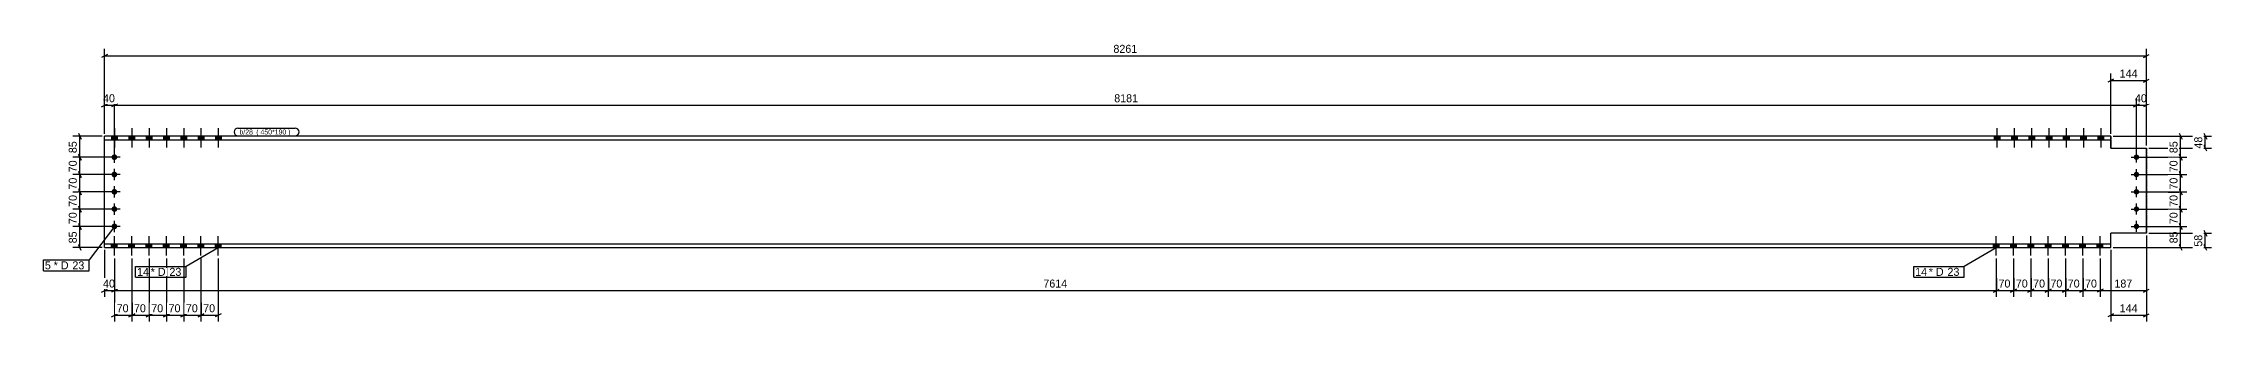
# Model space of a CAD drawing. Header units: millimetres. Extents: x 26 to 22487, y 32 to 1158.
# Drawn here: x 13714 to 22487, y 32 to 1158 of the extents above; entities that cross this region are included whole.
import ezdxf

# ---------------------------------------------------------------- set-up
doc = ezdxf.new("R2010")
doc.units = ezdxf.units.MM
doc.linetypes.add('DXK_LINE_DOT4', pattern=[0.9408, 0.4704, -0.4704])
doc.styles.add('Comic Sans MS', font='COMIC.TTF', dxfattribs={"height": 0.2})

msp = doc.modelspace()

# ---------------------------------------------------------------- hatches: boundary and pattern name
at = {"linetype": 'Continuous'}
for points in [[(14012.8, 697.6), (14012.5, 695.2), (14011.8, 692.9), (14010.6, 690.8), (14009, 689.1), (14007, 687.6), (14004.8, 686.7), (14002.5, 686.2), (14000.1, 686.2), (13997.7, 686.7), (13995.5, 687.6), (13993.6, 689.1), (13992, 690.8), (13990.8, 692.9), (13990, 695.2), (13989.8, 697.6), (13990, 700), (13990.8, 702.3), (13992, 704.4), (13993.6, 706.1), (13995.5, 707.6), (13997.7, 708.5), (14000.1, 709), (14002.5, 709), (14004.8, 708.5), (14007, 707.6), (14009, 706.1), (14010.6, 704.4), (14011.8, 702.3), (14012.5, 700)], [(14013, 782.6), (13990, 782.6), (13990, 768), (14013, 768)], [(14013, 782.6), (13990, 782.6), (13990, 768), (14013, 768)], [(14083, 782.6), (14060, 782.6), (14060, 768), (14083, 768)], [(14083, 782.6), (14060, 782.6), (14060, 768), (14083, 768)], [(14153, 782.6), (14130, 782.6), (14130, 768), (14153, 768)], [(14153, 782.6), (14130, 782.6), (14130, 768), (14153, 768)], [(14223, 782.6), (14200, 782.6), (14200, 768), (14223, 768)], [(14223, 782.6), (14200, 782.6), (14200, 768), (14223, 768)], [(14293, 782.6), (14270, 782.6), (14270, 768), (14293, 768)], [(14293, 782.6), (14270, 782.6), (14270, 768), (14293, 768)], [(14363, 782.6), (14340, 782.6), (14340, 768), (14363, 768)], [(14363, 782.6), (14340, 782.6), (14340, 768), (14363, 768)], [(14433, 782.6), (14410, 782.6), (14410, 768), (14433, 768)], [(14433, 782.6), (14410, 782.6), (14410, 768), (14433, 768)], [(21629.8, 782.6), (21606.8, 782.6), (21606.8, 768), (21629.8, 768)], [(21629.8, 782.6), (21606.8, 782.6), (21606.8, 768), (21629.8, 768)], [(21699.8, 782.6), (21676.8, 782.6), (21676.8, 768), (21699.8, 768)], [(21699.8, 782.6), (21676.8, 782.6), (21676.8, 768), (21699.8, 768)], [(21769.8, 782.6), (21746.8, 782.6), (21746.8, 768), (21769.8, 768)], [(21769.8, 782.6), (21746.8, 782.6), (21746.8, 768), (21769.8, 768)], [(21839.8, 782.6), (21816.8, 782.6), (21816.8, 768), (21839.8, 768)], [(21839.8, 782.6), (21816.8, 782.6), (21816.8, 768), (21839.8, 768)], [(21909.8, 782.6), (21886.8, 782.6), (21886.8, 768), (21909.8, 768)], [(21909.8, 782.6), (21886.8, 782.6), (21886.8, 768), (21909.8, 768)], [(21979.8, 782.6), (21956.8, 782.6), (21956.8, 768), (21979.8, 768)], [(21979.8, 782.6), (21956.8, 782.6), (21956.8, 768), (21979.8, 768)], [(22049.8, 782.6), (22026.8, 782.6), (22026.8, 768), (22049.8, 768)], [(22049.8, 782.6), (22026.8, 782.6), (22026.8, 768), (22049.8, 768)], [(22171.7, 697.6, -1), (22193.7, 697.6, -1)], [(14012.8, 627.6), (14012.5, 625.2), (14011.8, 622.9), (14010.6, 620.8), (14009, 619.1), (14007, 617.6), (14004.8, 616.7), (14002.5, 616.2), (14000.1, 616.2), (13997.7, 616.7), (13995.5, 617.6), (13993.6, 619.1), (13992, 620.8), (13990.8, 622.9), (13990, 625.2), (13989.8, 627.6), (13990, 630), (13990.8, 632.3), (13992, 634.4), (13993.6, 636.1), (13995.5, 637.6), (13997.7, 638.5), (14000.1, 639), (14002.5, 639), (14004.8, 638.5), (14007, 637.6), (14009, 636.1), (14010.6, 634.4), (14011.8, 632.3), (14012.5, 630)], [(22171.7, 627.6, -1), (22193.7, 627.6, -1)], [(14012.8, 557.6), (14012.5, 555.2), (14011.8, 552.9), (14010.6, 550.8), (14009, 549.1), (14007, 547.6), (14004.8, 546.7), (14002.5, 546.2), (14000.1, 546.2), (13997.7, 546.7), (13995.5, 547.6), (13993.6, 549.1), (13992, 550.8), (13990.8, 552.9), (13990, 555.2), (13989.8, 557.6), (13990, 560), (13990.8, 562.3), (13992, 564.4), (13993.6, 566.1), (13995.5, 567.6), (13997.7, 568.5), (14000.1, 569), (14002.5, 569), (14004.8, 568.5), (14007, 567.6), (14009, 566.1), (14010.6, 564.4), (14011.8, 562.3), (14012.5, 560)], [(22171.7, 557.6, -1), (22193.7, 557.6, -1)], [(14012.8, 487.6), (14012.5, 485.2), (14011.8, 482.9), (14010.6, 480.8), (14009, 479.1), (14007, 477.6), (14004.8, 476.7), (14002.5, 476.2), (14000.1, 476.2), (13997.7, 476.7), (13995.5, 477.6), (13993.6, 479.1), (13992, 480.8), (13990.8, 482.9), (13990, 485.2), (13989.8, 487.6), (13990, 490), (13990.8, 492.3), (13992, 494.4), (13993.6, 496.1), (13995.5, 497.6), (13997.7, 498.5), (14000.1, 499), (14002.5, 499), (14004.8, 498.5), (14007, 497.6), (14009, 496.1), (14010.6, 494.4), (14011.8, 492.3), (14012.5, 490)], [(22171.7, 487.6, -1), (22193.7, 487.6, -1)], [(14012.8, 417.6), (14012.5, 415.2), (14011.8, 412.9), (14010.6, 410.8), (14009, 409.1), (14007, 407.6), (14004.8, 406.7), (14002.5, 406.2), (14000.1, 406.2), (13997.7, 406.7), (13995.5, 407.6), (13993.6, 409.1), (13992, 410.8), (13990.8, 412.9), (13990, 415.2), (13989.8, 417.6), (13990, 420), (13990.8, 422.3), (13992, 424.4), (13993.6, 426.1), (13995.5, 427.6), (13997.7, 428.5), (14000.1, 429), (14002.5, 429), (14004.8, 428.5), (14007, 427.6), (14009, 426.1), (14010.6, 424.4), (14011.8, 422.3), (14012.5, 420)], [(22171.7, 417.6, -1), (22193.7, 417.6, -1)], [(14013, 347.2), (13990, 347.2), (13990, 332.6), (14013, 332.6)], [(14013, 347.2), (13990, 347.2), (13990, 332.6), (14013, 332.6)], [(14083, 347.2), (14060, 347.2), (14060, 332.6), (14083, 332.6)], [(14083, 347.2), (14060, 347.2), (14060, 332.6), (14083, 332.6)], [(14153, 347.2), (14130, 347.2), (14130, 332.6), (14153, 332.6)], [(14153, 347.2), (14130, 347.2), (14130, 332.6), (14153, 332.6)], [(14223, 347.2), (14200, 347.2), (14200, 332.6), (14223, 332.6)], [(14223, 347.2), (14200, 347.2), (14200, 332.6), (14223, 332.6)], [(14293, 347.2), (14270, 347.2), (14270, 332.6), (14293, 332.6)], [(14293, 347.2), (14270, 347.2), (14270, 332.6), (14293, 332.6)], [(14363, 347.2), (14340, 347.2), (14340, 332.6), (14363, 332.6)], [(14363, 347.2), (14340, 347.2), (14340, 332.6), (14363, 332.6)], [(14433, 347.2), (14410, 347.2), (14410, 332.6), (14433, 332.6)], [(14433, 347.2), (14410, 347.2), (14410, 332.6), (14433, 332.6)], [(21627.2, 347.2), (21604.2, 347.2), (21604.2, 332.6), (21627.2, 332.6)], [(21627.2, 347.2), (21604.2, 347.2), (21604.2, 332.6), (21627.2, 332.6)], [(21697.2, 347.2), (21674.2, 347.2), (21674.2, 332.6), (21697.2, 332.6)], [(21697.2, 347.2), (21674.2, 347.2), (21674.2, 332.6), (21697.2, 332.6)], [(21767.2, 347.2), (21744.2, 347.2), (21744.2, 332.6), (21767.2, 332.6)], [(21767.2, 347.2), (21744.2, 347.2), (21744.2, 332.6), (21767.2, 332.6)], [(21837.2, 347.2), (21814.2, 347.2), (21814.2, 332.6), (21837.2, 332.6)], [(21837.2, 347.2), (21814.2, 347.2), (21814.2, 332.6), (21837.2, 332.6)], [(21907.2, 347.2), (21884.2, 347.2), (21884.2, 332.6), (21907.2, 332.6)], [(21907.2, 347.2), (21884.2, 347.2), (21884.2, 332.6), (21907.2, 332.6)], [(21977.2, 347.2), (21954.2, 347.2), (21954.2, 332.6), (21977.2, 332.6)], [(21977.2, 347.2), (21954.2, 347.2), (21954.2, 332.6), (21977.2, 332.6)], [(22047.2, 347.2), (22024.2, 347.2), (22024.2, 332.6), (22047.2, 332.6)], [(22047.2, 347.2), (22024.2, 347.2), (22024.2, 332.6), (22047.2, 332.6)]]:
    msp.add_hatch(color=3, dxfattribs=at).paths.add_polyline_path(points)

# ---------------------------------------------------------------- linework, layer by layer
at = {"color": 8, "linetype": 'Continuous'}
for p, q in [((13973.3, 1113.6), (13949.3, 1101.6)), ((13961.3, 1107.6), (22222.7, 1107.6)), ((22090.4, 1013.6), (22066.4, 1001.6)), ((22078.4, 792.6), (22078.4, 1036)), ((22078.4, 1007.6), (22222.7, 1007.6)), ((13949.3, 901.6), (13973.3, 913.6)), ((13961.3, 792.6), (13961.3, 936)), ((13961.3, 907.6), (14001.3, 907.6)), ((14013.3, 913.6), (13989.3, 901.6)), ((14013.3, 913.6), (13989.3, 901.6)), ((14001.3, 707.6), (14001.3, 936)), ((14001.3, 707.6), (14001.3, 936)), ((22170.7, 901.6), (22194.7, 913.6)), ((22182.7, 707.6), (22182.7, 936)), ((22182.7, 907.6), (22222.7, 907.6)), ((22234.7, 913.6), (22210.7, 901.6)), ((22222.7, 744.6), (22222.7, 936)), ((13855.3, 794.6), (13867.3, 770.6)), ((22455.3, 794.6), (22467.3, 770.6)), ((13951.3, 782.6), (13832.9, 782.6)), ((13867.3, 685.6), (13855.3, 709.6)), ((13861.3, 697.6), (13861.3, 782.6)), ((22088.4, 782.6), (22486.9, 782.6)), ((22232.7, 734.6), (22486.9, 734.6)), ((22361.3, 697.6), (22361.3, 782.6)), ((22467.3, 722.6), (22455.3, 746.6)), ((22461.3, 734.6), (22461.3, 782.6)), ((13991.3, 697.6), (13832.9, 697.6)), ((13991.3, 627.6), (13832.9, 627.6)), ((13867.3, 615.6), (13855.3, 639.6)), ((22192.7, 627.6), (22386.9, 627.6)), ((22367.3, 615.6), (22355.3, 639.6)), ((13991.3, 557.6), (13832.9, 557.6)), ((13855.3, 569.6), (13867.3, 545.6)), ((13861.3, 487.6), (13861.3, 557.6)), ((22192.7, 557.6), (22386.9, 557.6)), ((22355.3, 569.6), (22367.3, 545.6)), ((22361.3, 487.6), (22361.3, 557.6)), ((13991.3, 487.6), (13832.9, 487.6)), ((13867.3, 475.6), (13855.3, 499.6)), ((22192.7, 487.6), (22386.9, 487.6)), ((22367.3, 475.6), (22355.3, 499.6)), ((13991.3, 417.6), (13832.9, 417.6)), ((13855.3, 429.6), (13867.3, 405.6)), ((13861.3, 332.6), (13861.3, 417.6)), ((22192.7, 417.6), (22386.9, 417.6)), ((22222.7, 380.6), (22222.7, 132)), ((22222.7, 380.6), (22222.7, 32)), ((22367.3, 405.6), (22355.3, 429.6)), ((22455.3, 402.6), (22467.3, 378.6)), ((22461.3, 332.6), (22461.3, 390.6)), ((13951.3, 332.6), (13832.9, 332.6)), ((13867.3, 320.6), (13855.3, 344.6)), ((13961.3, 322.6), (13961.3, 132)), ((14001.5, 287.9), (14001.5, 132)), ((14001.5, 287.9), (14001.5, 132)), ((14071.5, 287.9), (14071.5, 32)), ((14141.5, 287.9), (14141.5, 32)), ((14211.5, 287.9), (14211.5, 32)), ((14281.5, 287.9), (14281.5, 32)), ((14351.5, 287.9), (14351.5, 32)), ((14421.5, 287.9), (14421.5, 32)), ((21615.7, 287.9), (21615.7, 132)), ((21685.7, 287.9), (21685.7, 132)), ((21755.7, 287.9), (21755.7, 132)), ((21825.7, 287.9), (21825.7, 132)), ((21895.7, 287.9), (21895.7, 132)), ((21965.7, 287.9), (21965.7, 132)), ((22035.7, 287.9), (22035.7, 132)), ((22035.7, 287.9), (22035.7, 132)), ((22088.4, 332.6), (22386.9, 332.6)), ((22367.3, 320.6), (22355.3, 344.6)), ((22467.3, 320.6), (22455.3, 344.6)), ((13949.3, 151.6), (13973.3, 163.6)), ((13961.3, 157.6), (14001.5, 157.6)), ((14013.5, 163.6), (13989.5, 151.6)), ((14013.5, 163.6), (13989.5, 151.6)), ((21603.7, 151.6), (21627.7, 163.6)), ((21673.7, 151.6), (21697.7, 163.6)), ((21743.7, 151.6), (21767.7, 163.6)), ((21813.7, 151.6), (21837.7, 163.6)), ((21883.7, 151.6), (21907.7, 163.6)), ((21953.7, 151.6), (21977.7, 163.6)), ((21965.7, 157.6), (22035.7, 157.6)), ((22047.7, 163.6), (22023.7, 151.6)), ((22035.7, 157.6), (22222.7, 157.6)), ((22210.7, 151.6), (22234.7, 163.6)), ((13989.5, 51.6), (14013.5, 63.6)), ((14059.5, 51.6), (14083.5, 63.6)), ((14071.5, 57.6), (14141.5, 57.6)), ((14153.5, 63.6), (14129.5, 51.6)), ((14223.5, 63.6), (14199.5, 51.6)), ((14293.5, 63.6), (14269.5, 51.6)), ((14339.5, 51.6), (14363.5, 63.6)), ((14351.5, 57.6), (14421.5, 57.6)), ((14433.5, 63.6), (14409.5, 51.6)), ((22090.4, 63.6), (22066.4, 51.6)), ((22078.4, 57.6), (22222.7, 57.6)), ((22210.7, 51.6), (22234.7, 63.6))]:
    msp.add_line(p, q, dxfattribs=at)
at = {"color": 3, "linetype": 'Continuous'}
for p, q in [((14001.5, 814.8), (14001.5, 736.6)), ((14001.5, 814.8), (14001.5, 736.6)), ((14071.5, 814.8), (14071.5, 736.6)), ((14071.5, 814.8), (14071.5, 736.6)), ((14141.5, 814.8), (14141.5, 736.6)), ((14141.5, 814.8), (14141.5, 736.6)), ((14211.5, 814.8), (14211.5, 736.6)), ((14211.5, 814.8), (14211.5, 736.6)), ((14281.5, 814.8), (14281.5, 736.6)), ((14281.5, 814.8), (14281.5, 736.6)), ((14351.5, 814.8), (14351.5, 736.6)), ((14351.5, 814.8), (14351.5, 736.6)), ((14421.5, 814.8), (14421.5, 736.6)), ((14421.5, 814.8), (14421.5, 736.6)), ((21618.3, 814.8), (21618.3, 736.6)), ((21618.3, 814.8), (21618.3, 736.6)), ((21688.3, 814.8), (21688.3, 736.6)), ((21688.3, 814.8), (21688.3, 736.6)), ((21758.3, 814.8), (21758.3, 736.6)), ((21758.3, 814.8), (21758.3, 736.6)), ((21828.3, 814.8), (21828.3, 736.6)), ((21828.3, 814.8), (21828.3, 736.6)), ((21898.3, 814.8), (21898.3, 736.6)), ((21898.3, 814.8), (21898.3, 736.6)), ((21968.3, 814.8), (21968.3, 736.6)), ((21968.3, 814.8), (21968.3, 736.6)), ((22038.3, 814.8), (22038.3, 736.6)), ((22038.3, 814.8), (22038.3, 736.6)), ((13990, 782.6), (13990, 768)), ((13990, 782.6), (13990, 768)), ((14001.3, 674.6), (14001.3, 720.6)), ((14013, 782.6), (14013, 768)), ((14013, 782.6), (14013, 768)), ((14060, 782.6), (14060, 768)), ((14060, 782.6), (14060, 768)), ((14083, 782.6), (14083, 768)), ((14083, 782.6), (14083, 768)), ((14130, 782.6), (14130, 768)), ((14130, 782.6), (14130, 768)), ((14153, 782.6), (14153, 768)), ((14153, 782.6), (14153, 768)), ((14200, 782.6), (14200, 768)), ((14200, 782.6), (14200, 768)), ((14223, 782.6), (14223, 768)), ((14223, 782.6), (14223, 768)), ((14270, 782.6), (14270, 768)), ((14270, 782.6), (14270, 768)), ((14293, 782.6), (14293, 768)), ((14293, 782.6), (14293, 768)), ((14340, 782.6), (14340, 768)), ((14340, 782.6), (14340, 768)), ((14363, 782.6), (14363, 768)), ((14363, 782.6), (14363, 768)), ((14410, 782.6), (14410, 768)), ((14410, 782.6), (14410, 768)), ((14433, 782.6), (14433, 768)), ((14433, 782.6), (14433, 768)), ((21606.8, 782.6), (21606.8, 768)), ((21606.8, 782.6), (21606.8, 768)), ((21629.8, 782.6), (21629.8, 768)), ((21629.8, 782.6), (21629.8, 768)), ((21676.8, 782.6), (21676.8, 768)), ((21676.8, 782.6), (21676.8, 768)), ((21699.8, 782.6), (21699.8, 768)), ((21699.8, 782.6), (21699.8, 768)), ((21746.8, 782.6), (21746.8, 768)), ((21746.8, 782.6), (21746.8, 768)), ((21769.8, 782.6), (21769.8, 768)), ((21769.8, 782.6), (21769.8, 768)), ((21816.8, 782.6), (21816.8, 768)), ((21816.8, 782.6), (21816.8, 768)), ((21839.8, 782.6), (21839.8, 768)), ((21839.8, 782.6), (21839.8, 768)), ((21886.8, 782.6), (21886.8, 768)), ((21886.8, 782.6), (21886.8, 768)), ((21909.8, 782.6), (21909.8, 768)), ((21909.8, 782.6), (21909.8, 768)), ((21956.8, 782.6), (21956.8, 768)), ((21956.8, 782.6), (21956.8, 768)), ((21979.8, 782.6), (21979.8, 768)), ((21979.8, 782.6), (21979.8, 768)), ((22026.8, 782.6), (22026.8, 768)), ((22026.8, 782.6), (22026.8, 768)), ((22049.8, 782.6), (22049.8, 768)), ((22049.8, 782.6), (22049.8, 768)), ((22182.7, 675.6), (22182.7, 719.6)), ((14024.3, 697.6), (13978.3, 697.6)), ((14024.3, 627.6), (13978.3, 627.6)), ((14001.3, 604.6), (14001.3, 650.6)), ((22160.7, 697.6), (22204.7, 697.6)), ((22160.7, 627.6), (22204.7, 627.6)), ((22182.7, 605.6), (22182.7, 649.6)), ((14024.3, 557.6), (13978.3, 557.6)), ((14001.3, 534.6), (14001.3, 580.6)), ((22160.7, 557.6), (22204.7, 557.6)), ((22182.7, 535.6), (22182.7, 579.6)), ((14024.3, 487.6), (13978.3, 487.6)), ((14001.3, 464.6), (14001.3, 510.6)), ((14001.3, 394.6), (14001.3, 440.6)), ((22160.7, 487.6), (22204.7, 487.6)), ((22182.7, 465.6), (22182.7, 509.6)), ((22182.7, 395.6), (22182.7, 439.6)), ((14024.3, 417.6), (13978.3, 417.6)), ((14001.5, 300.4), (14001.5, 378.6)), ((14001.5, 300.4), (14001.5, 378.6)), ((14071.5, 300.4), (14071.5, 378.6)), ((14071.5, 300.4), (14071.5, 378.6)), ((14141.5, 300.4), (14141.5, 378.6)), ((14141.5, 300.4), (14141.5, 378.6)), ((14211.5, 300.4), (14211.5, 378.6)), ((14211.5, 300.4), (14211.5, 378.6)), ((14281.5, 300.4), (14281.5, 378.6)), ((14281.5, 300.4), (14281.5, 378.6)), ((14351.5, 300.4), (14351.5, 378.6)), ((14351.5, 300.4), (14351.5, 378.6)), ((14421.5, 300.4), (14421.5, 378.6)), ((14421.5, 300.4), (14421.5, 378.6)), ((21615.7, 300.4), (21615.7, 378.6)), ((21615.7, 300.4), (21615.7, 378.6)), ((21685.7, 300.4), (21685.7, 378.6)), ((21685.7, 300.4), (21685.7, 378.6)), ((21755.7, 300.4), (21755.7, 378.6)), ((21755.7, 300.4), (21755.7, 378.6)), ((21825.7, 300.4), (21825.7, 378.6)), ((21825.7, 300.4), (21825.7, 378.6)), ((21895.7, 300.4), (21895.7, 378.6)), ((21895.7, 300.4), (21895.7, 378.6)), ((21965.7, 300.4), (21965.7, 378.6)), ((21965.7, 300.4), (21965.7, 378.6)), ((22035.7, 300.4), (22035.7, 378.6)), ((22035.7, 300.4), (22035.7, 378.6)), ((22160.7, 417.6), (22204.7, 417.6)), ((13990, 332.6), (13990, 347.2)), ((13990, 332.6), (13990, 347.2)), ((14013, 332.6), (14013, 347.2)), ((14013, 332.6), (14013, 347.2)), ((14060, 332.6), (14060, 347.2)), ((14060, 332.6), (14060, 347.2)), ((14083, 332.6), (14083, 347.2)), ((14083, 332.6), (14083, 347.2)), ((14130, 332.6), (14130, 347.2)), ((14130, 332.6), (14130, 347.2)), ((14153, 332.6), (14153, 347.2)), ((14153, 332.6), (14153, 347.2)), ((14200, 332.6), (14200, 347.2)), ((14200, 332.6), (14200, 347.2)), ((14223, 332.6), (14223, 347.2)), ((14223, 332.6), (14223, 347.2)), ((14270, 332.6), (14270, 347.2)), ((14270, 332.6), (14270, 347.2)), ((14293, 332.6), (14293, 347.2)), ((14293, 332.6), (14293, 347.2)), ((14340, 332.6), (14340, 347.2)), ((14340, 332.6), (14340, 347.2)), ((14363, 332.6), (14363, 347.2)), ((14363, 332.6), (14363, 347.2)), ((14410, 332.6), (14410, 347.2)), ((14410, 332.6), (14410, 347.2)), ((14433, 332.6), (14433, 347.2)), ((14433, 332.6), (14433, 347.2)), ((21604.2, 332.6), (21604.2, 347.2)), ((21604.2, 332.6), (21604.2, 347.2)), ((21627.2, 332.6), (21627.2, 347.2)), ((21627.2, 332.6), (21627.2, 347.2)), ((21674.2, 332.6), (21674.2, 347.2)), ((21674.2, 332.6), (21674.2, 347.2)), ((21697.2, 332.6), (21697.2, 347.2)), ((21697.2, 332.6), (21697.2, 347.2)), ((21744.2, 332.6), (21744.2, 347.2)), ((21744.2, 332.6), (21744.2, 347.2)), ((21767.2, 332.6), (21767.2, 347.2)), ((21767.2, 332.6), (21767.2, 347.2)), ((21814.2, 332.6), (21814.2, 347.2)), ((21814.2, 332.6), (21814.2, 347.2)), ((21837.2, 332.6), (21837.2, 347.2)), ((21837.2, 332.6), (21837.2, 347.2)), ((21884.2, 332.6), (21884.2, 347.2)), ((21884.2, 332.6), (21884.2, 347.2)), ((21907.2, 332.6), (21907.2, 347.2)), ((21907.2, 332.6), (21907.2, 347.2)), ((21954.2, 332.6), (21954.2, 347.2)), ((21954.2, 332.6), (21954.2, 347.2)), ((21977.2, 332.6), (21977.2, 347.2)), ((21977.2, 332.6), (21977.2, 347.2)), ((22024.2, 332.6), (22024.2, 347.2)), ((22024.2, 332.6), (22024.2, 347.2)), ((22047.2, 332.6), (22047.2, 347.2)), ((22047.2, 332.6), (22047.2, 347.2))]:
    msp.add_line(p, q, dxfattribs=at)
at = {"color": 7, "linetype": 'Continuous'}
for p, q in [((22078.4, 782.6), (13961.3, 782.6)), ((13961.3, 768), (13961.3, 782.6)), ((13961.3, 347.2), (13961.3, 768)), ((13961.3, 768), (22078.4, 768)), ((22078.4, 768), (22078.4, 782.6)), ((22078.4, 734.6), (22078.4, 768)), ((22078.4, 734.6), (22222.7, 734.6)), ((22222.7, 390.6), (22222.7, 734.6)), ((22078.4, 347.2), (22078.4, 390.6)), ((22222.7, 390.6), (22078.4, 390.6)), ((13961.3, 347.2), (22078.4, 347.2)), ((13961.3, 332.6), (13961.3, 347.2)), ((13961.3, 332.6), (22078.4, 332.6)), ((22078.4, 332.6), (22078.4, 347.2))]:
    msp.add_line(p, q, dxfattribs=at)
at = {"color": 7, "linetype": 'DXK_LINE_DOT4'}
for p, q in [((13961.3, 768), (13961.3, 782.6)), ((13961.3, 347.2), (13961.3, 768)), ((22078.4, 782.6), (22078.4, 782.6)), ((22078.4, 782.6), (22078.4, 768)), ((22078.4, 768), (22078.4, 768)), ((22078.4, 768), (22078.4, 734.6)), ((22078.4, 768), (22078.4, 768)), ((22078.4, 768), (22078.4, 768)), ((22078.4, 768), (22078.4, 768)), ((22222.7, 734.6), (22222.7, 734.6)), ((22222.7, 734.6), (22222.7, 390.6)), ((22078.4, 347.2), (22078.4, 390.6)), ((22222.7, 390.6), (22222.7, 390.6)), ((13961.3, 332.6), (13961.3, 347.2)), ((22078.4, 347.2), (22078.4, 347.2)), ((22078.4, 347.2), (22078.4, 347.2)), ((22078.4, 332.6), (22078.4, 347.2)), ((22078.4, 347.2), (22078.4, 347.2)), ((22078.4, 332.6), (22078.4, 332.6))]:
    msp.add_line(p, q, dxfattribs=at)

# ---------------------------------------------------------------- wipeouts: each hides what was drawn before it
at = {"color": 0}
for points in [[(13745.9, 243.8), (13745.9, 275.8), (13719.8, 275.8), (13719.8, 243.8)], [(21332.7, 217.4), (21332.7, 249.4), (21287.4, 249.4), (21287.4, 217.4)]]:
    msp.add_wipeout(points, dxfattribs=at)

# ---------------------------------------------------------------- next in the draw order: wipeouts: each hides what was drawn before it
for points in [[(18147.1, 1113.6), (18147.1, 1158.4), (18036.9, 1158.4), (18036.9, 1113.6)], [(22235.1, 913.6), (22235.1, 958.4), (22170.2, 958.4), (22170.2, 913.6)], [(14569.4, 789.6), (14569.4, 809.6), (14507.3, 809.6), (14507.3, 789.6)], [(22455.3, 791.1), (22410.5, 791.1), (22410.5, 726.1), (22455.3, 726.1)], [(13855.3, 772.6), (13810.5, 772.6), (13810.5, 707.6), (13855.3, 707.6)], [(13855.3, 555.1), (13810.5, 555.1), (13810.5, 490.1), (13855.3, 490.1)], [(22355.3, 555.1), (22310.5, 555.1), (22310.5, 490.1), (22355.3, 490.1)], [(13855.3, 407.6), (13810.5, 407.6), (13810.5, 342.6), (13855.3, 342.6)], [(13745.9, 243.8), (13745.9, 275.8), (13719.8, 275.8), (13719.8, 243.8)], [(21332.7, 217.4), (21332.7, 249.4), (21287.4, 249.4), (21287.4, 217.4)], [(22171.2, 163.6), (22171.2, 208.4), (22087.1, 208.4), (22087.1, 163.6)], [(14139, 63.6), (14139, 108.4), (14074, 108.4), (14074, 63.6)], [(14419, 63.6), (14419, 108.4), (14354, 108.4), (14354, 63.6)]]:
    msp.add_wipeout(points, dxfattribs=at)

# ---------------------------------------------------------------- next in the draw order: linework, layer by layer
at = {"color": 8, "linetype": 'Continuous'}
for p, q in [((22210.7, 1001.6), (22234.7, 1013.6)), ((22222.7, 744.6), (22222.7, 1036)), ((14001.3, 907.6), (22182.7, 907.6)), ((22170.7, 901.6), (22194.7, 913.6)), ((22182.7, 707.6), (22182.7, 936)), ((22355.3, 794.6), (22367.3, 770.6)), ((13855.3, 709.6), (13867.3, 685.6)), ((22088.4, 782.6), (22386.9, 782.6)), ((22367.3, 685.6), (22355.3, 709.6)), ((13991.3, 697.6), (13832.9, 697.6)), ((13861.3, 627.6), (13861.3, 697.6)), ((22192.7, 697.6), (22386.9, 697.6)), ((13991.3, 557.6), (13832.9, 557.6)), ((13867.3, 545.6), (13855.3, 569.6)), ((22192.7, 557.6), (22386.9, 557.6)), ((22367.3, 545.6), (22355.3, 569.6)), ((13991.3, 487.6), (13832.9, 487.6)), ((13855.3, 499.6), (13867.3, 475.6)), ((13861.3, 417.6), (13861.3, 487.6)), ((22192.7, 487.6), (22386.9, 487.6)), ((22355.3, 499.6), (22367.3, 475.6)), ((22361.3, 417.6), (22361.3, 487.6)), ((13991.3, 417.6), (13832.9, 417.6)), ((13867.3, 405.6), (13855.3, 429.6)), ((14071.5, 287.9), (14071.5, 32)), ((14141.5, 287.9), (14141.5, 32)), ((14351.5, 287.9), (14351.5, 32)), ((22078.4, 322.6), (22078.4, 32)), ((22047.7, 163.6), (22023.7, 151.6)), ((14001.5, 57.6), (14071.5, 57.6)), ((14083.5, 63.6), (14059.5, 51.6)), ((14129.5, 51.6), (14153.5, 63.6)), ((14141.5, 57.6), (14211.5, 57.6)), ((14363.5, 63.6), (14339.5, 51.6))]:
    msp.add_line(p, q, dxfattribs=at)
at = {"color": 7, "linetype": 'Continuous'}
msp.add_line((21281.4, 211.4), (21281.4, 255.4), dxfattribs=at)

# ---------------------------------------------------------------- next in the draw order: texts
at = {"color": 3, "style": 'Comic Sans MS'}
for s, p in [('8261', (18043.3, 1120)), ('40', (22176.6, 920)), ('187', (22093.5, 170)), ('70', (14080.4, 70)), ('70', (14360.4, 70))]:
    msp.add_text(s, height=32.38, dxfattribs=at).set_placement(p)
for s, p in [('85', (13848.9, 714)), ('48', (22448.9, 732.5)), ('70', (13848.9, 496.5)), ('70', (22348.9, 496.5)), ('85', (13848.9, 349))]:
    msp.add_text(s, height=32.38, rotation=90.00021, dxfattribs=at).set_placement(p)

# ---------------------------------------------------------------- next in the draw order: wipeouts: each hides what was drawn before it
at = {"color": 0}
for points in [[(14569.4, 789.6), (14569.4, 809.6), (14507.3, 809.6), (14507.3, 789.6)], [(13821.7, 243.8), (13821.7, 275.8), (13755.5, 275.8), (13755.5, 243.8)], [(21408.5, 217.4), (21408.5, 249.4), (21342.3, 249.4), (21342.3, 217.4)]]:
    msp.add_wipeout(points, dxfattribs=at)

# ---------------------------------------------------------------- next in the draw order: linework, layer by layer
at = {"color": 7, "linetype": 'Continuous'}
msp.add_arc((14501.3, 799.6), 16, 90, 270, dxfattribs=at)

# ---------------------------------------------------------------- next in the draw order: wipeouts: each hides what was drawn before it
at = {"color": 0}
for points in [[(22192.6, 1013.6), (22192.6, 1058.4), (22108.4, 1058.4), (22108.4, 1013.6)], [(14013.7, 913.6), (14013.7, 958.4), (13948.8, 958.4), (13948.8, 913.6)], [(18143.6, 913.6), (18143.6, 958.4), (18040.3, 958.4), (18040.3, 913.6)], [(14726.4, 789.6), (14726.4, 809.6), (14575.4, 809.6), (14575.4, 789.6)], [(22355.3, 772.6), (22310.5, 772.6), (22310.5, 707.6), (22355.3, 707.6)], [(13855.3, 695.1), (13810.5, 695.1), (13810.5, 630.1), (13855.3, 630.1)], [(13855.3, 485.1), (13810.5, 485.1), (13810.5, 420.1), (13855.3, 420.1)], [(22355.3, 485.1), (22310.5, 485.1), (22310.5, 420.1), (22355.3, 420.1)], [(13821.7, 243.8), (13821.7, 275.8), (13755.5, 275.8), (13755.5, 243.8)], [(14138.5, 217.4), (14138.5, 249.4), (14093.2, 249.4), (14093.2, 217.4)], [(21408.5, 217.4), (21408.5, 249.4), (21342.3, 249.4), (21342.3, 217.4)], [(22033.1, 163.6), (22033.1, 208.4), (21968.2, 208.4), (21968.2, 163.6)], [(14209, 63.6), (14209, 108.4), (14144, 108.4), (14144, 63.6)], [(22192.6, 63.6), (22192.6, 108.4), (22108.4, 108.4), (22108.4, 63.6)]]:
    msp.add_wipeout(points, dxfattribs=at)

# ---------------------------------------------------------------- next in the draw order: linework, layer by layer
at = {"color": 8, "linetype": 'Continuous'}
for p, q in [((13961.3, 792.6), (13961.3, 1136)), ((22210.7, 1101.6), (22234.7, 1113.6)), ((22222.7, 744.6), (22222.7, 1136)), ((22355.3, 709.6), (22367.3, 685.6)), ((13991.3, 627.6), (13832.9, 627.6)), ((13855.3, 639.6), (13867.3, 615.6)), ((13861.3, 557.6), (13861.3, 627.6)), ((22192.7, 697.6), (22386.9, 697.6)), ((22361.3, 627.6), (22361.3, 697.6)), ((22192.7, 417.6), (22386.9, 417.6)), ((22355.3, 429.6), (22367.3, 405.6)), ((22361.3, 332.6), (22361.3, 417.6)), ((14211.5, 287.9), (14211.5, 32)), ((21965.7, 287.9), (21965.7, 132)), ((21895.7, 157.6), (21965.7, 157.6)), ((21977.7, 163.6), (21953.7, 151.6)), ((14199.5, 51.6), (14223.5, 63.6)), ((14211.5, 57.6), (14281.5, 57.6))]:
    msp.add_line(p, q, dxfattribs=at)
at = {"color": 7, "linetype": 'Continuous'}
msp.add_line((13713.8, 237.8), (13713.8, 281.8), dxfattribs=at)

# ---------------------------------------------------------------- next in the draw order: texts
at = {"color": 3, "style": 'Comic Sans MS'}
for s, height, p in [('144', 32.38, (22114.8, 1020)), ('40', 32.38, (13955.2, 920)), ('8181', 32.38, (18046.7, 920)), ('5', 32.4, (13719.8, 243.8)), ('14', 32.38, (21287.4, 217.4)), ('70', 32.38, (21974.6, 170)), ('70', 32.38, (14150.4, 70)), ('144', 32.38, (22114.8, 70))]:
    msp.add_text(s, height=height, dxfattribs=at).set_placement(p)
for s, p in [('85', (22348.9, 714)), ('70', (13848.9, 636.5)), ('70', (13848.9, 426.5)), ('70', (22348.9, 426.5))]:
    msp.add_text(s, height=32.38, rotation=90.00021, dxfattribs=at).set_placement(p)

# ---------------------------------------------------------------- next in the draw order: wipeouts: each hides what was drawn before it
at = {"color": 0}
for points in [[(14726.4, 789.6), (14726.4, 809.6), (14575.4, 809.6), (14575.4, 789.6)], [(13883.4, 243.8), (13883.4, 275.8), (13831.3, 275.8), (13831.3, 243.8)], [(14138.5, 217.4), (14138.5, 249.4), (14093.2, 249.4), (14093.2, 217.4)], [(21470.2, 217.4), (21470.2, 249.4), (21418.1, 249.4), (21418.1, 217.4)]]:
    msp.add_wipeout(points, dxfattribs=at)

# ---------------------------------------------------------------- next in the draw order: linework, layer by layer
at = {"color": 7, "linetype": 'Continuous'}
for p, q in [((14501.3, 815.6), (14732.4, 815.6)), ((14501.3, 783.6), (14732.4, 783.6)), ((14087.2, 211.4), (14087.2, 255.4))]:
    msp.add_line(p, q, dxfattribs=at)
msp.add_arc((14732.4, 799.6), 16, 270, 90, dxfattribs=at)

# ---------------------------------------------------------------- next in the draw order: texts
at = {"color": 3, "style": 'Comic Sans MS'}
for s, height, p in [('b/28', 20.23, (14507.3, 789.6)), ('(\xa0450*190\xa0) ', 20.234, (14575.4, 789.6))]:
    msp.add_text(s, height=height, dxfattribs=at).set_placement(p)

# ---------------------------------------------------------------- next in the draw order: wipeouts: each hides what was drawn before it
at = {"color": 0}
for points in [[(13855.3, 625.1), (13810.5, 625.1), (13810.5, 560.1), (13855.3, 560.1)], [(22355.3, 695.1), (22310.5, 695.1), (22310.5, 630.1), (22355.3, 630.1)], [(22355.3, 407.6), (22310.5, 407.6), (22310.5, 342.6), (22355.3, 342.6)], [(13883.4, 243.8), (13883.4, 275.8), (13831.3, 275.8), (13831.3, 243.8)], [(14214.3, 217.4), (14214.3, 249.4), (14148.1, 249.4), (14148.1, 217.4)], [(21470.2, 217.4), (21470.2, 249.4), (21418.1, 249.4), (21418.1, 217.4)], [(21963.1, 163.6), (21963.1, 208.4), (21898.2, 208.4), (21898.2, 163.6)], [(14279, 63.6), (14279, 108.4), (14214, 108.4), (14214, 63.6)]]:
    msp.add_wipeout(points, dxfattribs=at)

# ---------------------------------------------------------------- next in the draw order: linework, layer by layer
at = {"color": 8, "linetype": 'Continuous'}
for p, q in [((22192.7, 627.6), (22386.9, 627.6)), ((22355.3, 639.6), (22367.3, 615.6)), ((22361.3, 557.6), (22361.3, 627.6)), ((22232.7, 390.6), (22486.9, 390.6)), ((14281.5, 287.9), (14281.5, 32)), ((21895.7, 287.9), (21895.7, 132)), ((22088.4, 332.6), (22486.9, 332.6)), ((21825.7, 157.6), (21895.7, 157.6)), ((21907.7, 163.6), (21883.7, 151.6)), ((14269.5, 51.6), (14293.5, 63.6)), ((14281.5, 57.6), (14351.5, 57.6))]:
    msp.add_line(p, q, dxfattribs=at)
at = {"color": 7, "linetype": 'Continuous'}
for p, q in [((14001.3, 417.6), (13899, 281.8)), ((13713.8, 281.8), (13899, 281.8)), ((13899, 237.8), (13899, 281.8)), ((21615.7, 330.4), (21485.8, 255.4)), ((13713.8, 237.8), (13899, 237.8)), ((21281.4, 255.4), (21485.8, 255.4)), ((21281.4, 211.4), (21485.8, 211.4)), ((21485.8, 211.4), (21485.8, 255.4))]:
    msp.add_line(p, q, dxfattribs=at)

# ---------------------------------------------------------------- next in the draw order: texts
at = {"color": 3, "style": 'Comic Sans MS'}
for s, p in [('70', (22348.9, 636.5)), ('70', (13848.9, 566.5)), ('85', (22348.9, 349))]:
    msp.add_text(s, height=32.38, rotation=90.00021, dxfattribs=at).set_placement(p)
for s, p in [('* D', (13755.5, 243.8)), ('23', (13831.3, 243.8)), ('* D', (21342.3, 217.4)), ('23', (21418.1, 217.4)), ('70', (21904.6, 170)), ('70', (14220.4, 70))]:
    msp.add_text(s, height=32.38, dxfattribs=at).set_placement(p)

# ---------------------------------------------------------------- next in the draw order: wipeouts: each hides what was drawn before it
at = {"color": 0}
msp.add_wipeout([(14214.3, 217.4), (14214.3, 249.4), (14148.1, 249.4), (14148.1, 217.4)], dxfattribs=at)

# ---------------------------------------------------------------- next in the draw order: texts
at = {"color": 3, "style": 'Comic Sans MS'}
msp.add_text('14', height=32.38, dxfattribs=at).set_placement((14093.2, 217.4))

# ---------------------------------------------------------------- next in the draw order: wipeouts: each hides what was drawn before it
at = {"color": 0}
for points in [[(22355.3, 625.1), (22310.5, 625.1), (22310.5, 560.1), (22355.3, 560.1)], [(22455.3, 394.1), (22410.5, 394.1), (22410.5, 329.1), (22455.3, 329.1)], [(14276, 217.4), (14276, 249.4), (14223.9, 249.4), (14223.9, 217.4)], [(21893.1, 163.6), (21893.1, 208.4), (21828.2, 208.4), (21828.2, 163.6)], [(14349, 63.6), (14349, 108.4), (14284, 108.4), (14284, 63.6)]]:
    msp.add_wipeout(points, dxfattribs=at)

# ---------------------------------------------------------------- next in the draw order: linework, layer by layer
at = {"color": 8, "linetype": 'Continuous'}
for p, q in [((21825.7, 287.9), (21825.7, 132)), ((21755.7, 157.6), (21825.7, 157.6)), ((21837.7, 163.6), (21813.7, 151.6))]:
    msp.add_line(p, q, dxfattribs=at)

# ---------------------------------------------------------------- next in the draw order: texts
at = {"color": 3, "style": 'Comic Sans MS'}
for s, p in [('70', (22348.9, 566.5)), ('58', (22448.9, 335.5))]:
    msp.add_text(s, height=32.38, rotation=90.00021, dxfattribs=at).set_placement(p)
for p in [(21834.6, 170), (14290.4, 70)]:
    msp.add_text('70', height=32.38, dxfattribs=at).set_placement(p)

# ---------------------------------------------------------------- next in the draw order: wipeouts: each hides what was drawn before it
at = {"color": 0}
msp.add_wipeout([(14276, 217.4), (14276, 249.4), (14223.9, 249.4), (14223.9, 217.4)], dxfattribs=at)

# ---------------------------------------------------------------- next in the draw order: linework, layer by layer
at = {"color": 7, "linetype": 'Continuous'}
for p, q in [((14421.5, 330.4), (14291.6, 255.4)), ((14087.2, 255.4), (14291.6, 255.4)), ((14087.2, 211.4), (14291.6, 211.4)), ((14291.6, 211.4), (14291.6, 255.4))]:
    msp.add_line(p, q, dxfattribs=at)

# ---------------------------------------------------------------- next in the draw order: texts
at = {"color": 3, "style": 'Comic Sans MS'}
for s, p in [('* D', (14148.1, 217.4)), ('23', (14223.9, 217.4))]:
    msp.add_text(s, height=32.38, dxfattribs=at).set_placement(p)

# ---------------------------------------------------------------- next in the draw order: wipeouts: each hides what was drawn before it
at = {"color": 0}
msp.add_wipeout([(21823.1, 163.6), (21823.1, 208.4), (21758.2, 208.4), (21758.2, 163.6)], dxfattribs=at)

# ---------------------------------------------------------------- next in the draw order: linework, layer by layer
at = {"color": 8, "linetype": 'Continuous'}
for p, q in [((21755.7, 287.9), (21755.7, 132)), ((21685.7, 157.6), (21755.7, 157.6)), ((21767.7, 163.6), (21743.7, 151.6))]:
    msp.add_line(p, q, dxfattribs=at)

# ---------------------------------------------------------------- next in the draw order: texts
at = {"color": 3, "style": 'Comic Sans MS'}
msp.add_text('70', height=32.38, dxfattribs=at).set_placement((21764.6, 170))

# ---------------------------------------------------------------- next in the draw order: wipeouts: each hides what was drawn before it
at = {"color": 0}
msp.add_wipeout([(21753.1, 163.6), (21753.1, 208.4), (21688.2, 208.4), (21688.2, 163.6)], dxfattribs=at)

# ---------------------------------------------------------------- next in the draw order: linework, layer by layer
at = {"color": 8, "linetype": 'Continuous'}
for p, q in [((21685.7, 287.9), (21685.7, 132)), ((21615.7, 157.6), (21685.7, 157.6)), ((21697.7, 163.6), (21673.7, 151.6))]:
    msp.add_line(p, q, dxfattribs=at)

# ---------------------------------------------------------------- next in the draw order: texts
at = {"color": 3, "style": 'Comic Sans MS'}
msp.add_text('70', height=32.38, dxfattribs=at).set_placement((21694.6, 170))

# ---------------------------------------------------------------- next in the draw order: wipeouts: each hides what was drawn before it
at = {"color": 0}
msp.add_wipeout([(21683.1, 163.6), (21683.1, 208.4), (21618.2, 208.4), (21618.2, 163.6)], dxfattribs=at)

# ---------------------------------------------------------------- next in the draw order: linework, layer by layer
at = {"color": 8, "linetype": 'Continuous'}
for p, q in [((21615.7, 287.9), (21615.7, 132)), ((14001.5, 157.6), (21615.7, 157.6)), ((21603.7, 151.6), (21627.7, 163.6))]:
    msp.add_line(p, q, dxfattribs=at)

# ---------------------------------------------------------------- next in the draw order: texts
at = {"color": 3, "style": 'Comic Sans MS'}
msp.add_text('70', height=32.38, dxfattribs=at).set_placement((21624.6, 170))

# ---------------------------------------------------------------- next in the draw order: wipeouts: each hides what was drawn before it
at = {"color": 0}
for points in [[(14013.8, 163.6), (14013.8, 208.4), (13948.9, 208.4), (13948.9, 163.6)], [(17863.7, 163.6), (17863.7, 208.4), (17753.5, 208.4), (17753.5, 163.6)]]:
    msp.add_wipeout(points, dxfattribs=at)

# ---------------------------------------------------------------- next in the draw order: linework, layer by layer
at = {"color": 8, "linetype": 'Continuous'}
msp.add_line((14001.5, 287.9), (14001.5, 32), dxfattribs=at)

# ---------------------------------------------------------------- next in the draw order: texts
at = {"color": 3, "style": 'Comic Sans MS'}
for s, p in [('40', (13955.3, 170)), ('7614', (17759.9, 170))]:
    msp.add_text(s, height=32.38, dxfattribs=at).set_placement(p)

# ---------------------------------------------------------------- next in the draw order: wipeouts: each hides what was drawn before it
at = {"color": 0}
msp.add_wipeout([(14069, 63.6), (14069, 108.4), (14004, 108.4), (14004, 63.6)], dxfattribs=at)

# ---------------------------------------------------------------- next in the draw order: texts
at = {"color": 3, "style": 'Comic Sans MS'}
msp.add_text('70', height=32.38, dxfattribs=at).set_placement((14010.4, 70))

doc.saveas('drawing.dxf')
